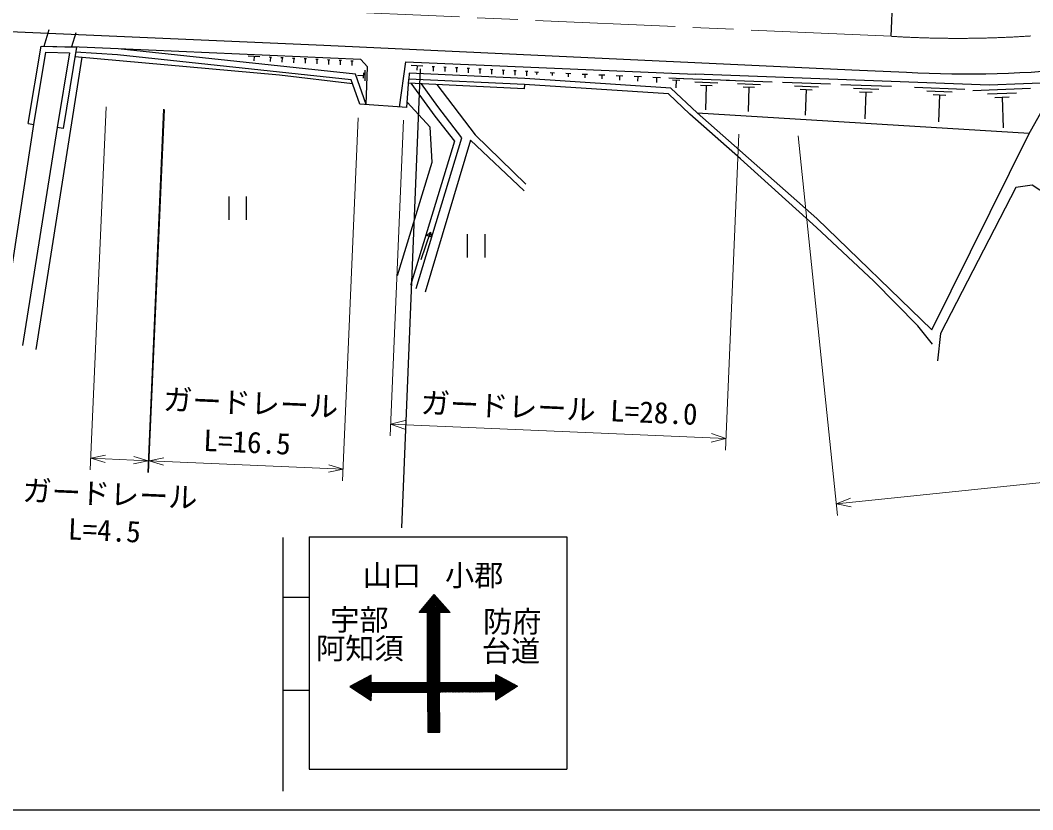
# Model space of a CAD drawing. Units: millimetres, scale not verified. Extents: x 40000 to 680000, y 20000 to 380000.
# Drawn here: x 271890 to 358640, y 205000 to 272693 of the extents above; entities that cross this region are included whole.
import ezdxf
from ezdxf.enums import TextEntityAlignment as Align

# ---------------------------------------------------------------- set-up
doc = ezdxf.new("R2010")
doc.units = ezdxf.units.MM
doc.header["$LTSCALE"] = 1000
doc.linetypes.add('CHAIN', pattern=[18.5, 12, -1.5, 3.5, -1.5])
for name, color, linetype, lineweight in [('M-BGD', 7, 'Continuous', 25), ('M-BMK', 2, 'CHAIN', 13), ('M-BMK-OTRS', 5, 'Continuous', 25), ('M-BMK-SRVR', 3, 'Continuous', 25), ('M-STR-HTXT', 7, 'Continuous', 13), ('M-STR-STR1', 1, 'Continuous', 25), ('M-STR-STRC', 7, 'Continuous', 25), ('M-TTL-BAND', 7, 'Continuous', 25)]:
    doc.layers.add(name, color=color, linetype=linetype, lineweight=lineweight)
doc.styles.add('ＭＳ ゴシック', font='')
doc.styles.get('ＭＳ ゴシック').set_extended_font_data('MS Gothic')

msp = doc.modelspace()

# ---------------------------------------------------------------- linework, layer by layer
at = {"layer": 'M-BGD'}
for p, q in [((280281, 270228), (276290, 270401)), ((280228, 269731), (276627, 269942)), ((300608, 268058), (280281, 270228)), ((301071, 269328), (280281, 270228)), ((273242, 244476), (277203, 269524)), ((300241, 267595), (280228, 269731)), ((291421, 269634), (292420, 269587)), ((291920, 269611), (291901, 269211)), ((293219, 269549), (293419, 269540)), ((293319, 269544), (293300, 269145)), ((294218, 269502), (294418, 269492)), ((294318, 269497), (294299, 269097)), ((295217, 269454), (295416, 269445)), ((295317, 269450), (295298, 269050)), ((296216, 269407), (296415, 269398)), ((296315, 269402), (296297, 269003)), ((297214, 269360), (297414, 269350)), ((297314, 269355), (297295, 268956)), ((298213, 269313), (298413, 269303)), ((298313, 269308), (298294, 268908)), ((299212, 269265), (299412, 269256)), ((299312, 269260), (299293, 268861)), ((300211, 269218), (300411, 269208)), ((300311, 269213), (300292, 268814)), ((304398, 265252), (304930, 269133)), ((304930, 269133), (329723, 268065)), ((301286, 268184), (301284, 267726)), ((301409, 268412), (301405, 267497)), ((305203, 268147), (305180, 267647)), ((305385, 268831), (306383, 268780)), ((305884, 268806), (305863, 268406)), ((307182, 268739), (307382, 268729)), ((307282, 268734), (307262, 268335)), ((308181, 268688), (308381, 268678)), ((308281, 268683), (308260, 268284)), ((309180, 268637), (309379, 268627)), ((309279, 268632), (309259, 268233)), ((310178, 268586), (310378, 268576)), ((310278, 268581), (310258, 268182)), ((311177, 268535), (311377, 268525)), ((311277, 268530), (311256, 268131)), ((312176, 268484), (312375, 268474)), ((312276, 268479), (312255, 268080)), ((313174, 268434), (313374, 268423)), ((313274, 268428), (313254, 268029)), ((314173, 268383), (314373, 268372)), ((314273, 268377), (314253, 267978)), ((315172, 268332), (315372, 268321)), ((315272, 268326), (315251, 267927)), ((315974, 268257), (316305, 268243)), ((316139, 268250), (316130, 268029)), ((317282, 268201), (317657, 268184)), ((317470, 268192), (317459, 267943)), ((318634, 268142), (319053, 268124)), ((318844, 268133), (318832, 267853)), ((320029, 268082), (320495, 268062)), ((320262, 268072), (320249, 267761)), ((300974, 265504), (300241, 267595)), ((301517, 265464), (300608, 268058)), ((301285, 267955), (300799, 267915)), ((305003, 265208), (305180, 267647)), ((321471, 268020), (321985, 267998)), ((321728, 268009), (321713, 267666)), ((322959, 267956), (323522, 267932)), ((323241, 267944), (323224, 267568)), ((324496, 267890), (325110, 267863)), ((324803, 267876), (324785, 267467)), ((326083, 267821), (326750, 267792)), ((326417, 267807), (326398, 267362)), ((327457, 267762), (328709, 267708)), ((327763, 267582), (328389, 267555)), ((328076, 267568), (328047, 266901)), ((328733, 267702), (332647, 267554)), ((329701, 267404), (331659, 267330)), ((332385, 267564), (336300, 267416)), ((333354, 267266), (335311, 267192)), ((337199, 267382), (341314, 267227)), ((342208, 267193), (346532, 267029)), ((330181, 267124), (331159, 267087)), ((330670, 267106), (330591, 265018)), ((333834, 266986), (334812, 266949)), ((334323, 266968), (334244, 264880)), ((338217, 267069), (340274, 266991)), ((338721, 266775), (339750, 266736)), ((339235, 266756), (339152, 264561)), ((343278, 266864), (345440, 266782)), ((343808, 266555), (344889, 266514)), ((344348, 266535), (344261, 264229)), ((348501, 266955), (352825, 266792)), ((349571, 266626), (351733, 266544)), ((353505, 266654), (358459, 266862)), ((354757, 266375), (357234, 266479)), ((305003, 265208), (300974, 265504)), ((350101, 266317), (351182, 266276)), ((350641, 266297), (350554, 263991)), ((355390, 266071), (356629, 266123)), ((356009, 266097), (356120, 263455)), ((329896, 264763), (358342, 263001)), ((270193, 245041), (273067, 263754)), ((272574, 263835), (273067, 263754)), ((275062, 263500), (272088, 244807)), ((275555, 263419), (275062, 263500)), ((289753, 257572), (289753, 255572)), ((291253, 257572), (291253, 255572)), ((306233, 252168), (307035, 254536)), ((306737, 254241), (307035, 254536)), ((307092, 254121), (306737, 254241)), ((307035, 254536), (307092, 254121)), ((310191, 254348), (310191, 252348)), ((311691, 254348), (311691, 252348))]:
    msp.add_line(p, q, dxfattribs=at)
for points in [[(272574, 263835), (273669, 270478), (276699, 270384), (275555, 263419)], [(273067, 263754), (274091, 269964), (276113, 269902), (275062, 263500)], [(276567, 269581), (294110, 268002), (300356, 267267)], [(301517, 265464), (301633, 268694), (301071, 269328)], [(329896, 264763), (327634, 266881), (315112, 267694), (305203, 268147)], [(360796, 267360), (354913, 267113), (329723, 268065)], [(315085, 267195), (315063, 266825), (305155, 267307)], [(329251, 264638), (327419, 266394), (315085, 267195), (305180, 267647)], [(305362, 267297), (307407, 264473), (309092, 262310), (305336, 249936)], [(305819, 249684), (309736, 262622), (307678, 265305), (306255, 267253)], [(329896, 264763), (340139, 255685), (349985, 246147), (358293, 262915), (360796, 267360)], [(307596, 267188), (310867, 262868), (315211, 258649)], [(304213, 250809), (307174, 260513), (307011, 263531), (305037, 265671)], [(350061, 244924), (348803, 246496), (345031, 250322), (340115, 254930), (333593, 260809), (329251, 264638)], [(315055, 258056), (310454, 262424), (306572, 249384)], [(377668, 246110), (358600, 258545), (357180, 258358), (350750, 245839), (350477, 243483)]]:
    msp.add_lwpolyline(points, dxfattribs=at)
at = {"layer": 'M-BMK'}
msp.add_line((346498, 271313), (268675, 274802), dxfattribs=at)
msp.add_arc((352247, 364951), 93814, 266.48647, 279.13951, dxfattribs=at)
at = {"layer": 'M-BMK-OTRS'}
msp.add_lwpolyline([(152840, 275913), (183944, 275582), (211756, 274336), (255204, 272406), (297915, 270546), (343152, 268440), (347820, 268229)], dxfattribs=at)
msp.add_arc((352931, 362395), 94305, 266.89318, 285.75487, dxfattribs=at)
at = {"layer": 'M-BMK-SRVR'}
msp.add_line((346498, 271313), (348104, 303783), dxfattribs=at)
at = {"layer": 'M-STR-HTXT'}
for p, q in [((279239, 265269), (277891, 234135)), ((284167, 265055), (282819, 233921)), ((284239, 265052), (282891, 233918)), ((300855, 264333), (299507, 233199)), ((304719, 264138), (303571, 237060)), ((333452, 262920), (332304, 235843)), ((338530, 262778), (341915, 230228)), ((303613, 238059), (304878, 238381)), ((303613, 238059), (332347, 236842)), ((303613, 238059), (304846, 237632)), ((332347, 236842), (331082, 236520)), ((332347, 236842), (331114, 237269)), ((341812, 231222), (399552, 237226)), ((277934, 235134), (279197, 235392)), ((277934, 235134), (282862, 234920)), ((277934, 235134), (279170, 234768)), ((282862, 234920), (281627, 235287)), ((282934, 234917), (284197, 235175)), ((282862, 234920), (281600, 234662)), ((282934, 234917), (299550, 234198)), ((282934, 234917), (284170, 234551)), ((299550, 234198), (298315, 234564)), ((299550, 234198), (298288, 233940)), ((341812, 231222), (343016, 231725)), ((341812, 231222), (343094, 230979))]:
    msp.add_line(p, q, dxfattribs=at)
at = {"layer": 'M-STR-STR1'}
for p, q in [((273942, 270460), (274375, 271896)), ((276657, 271621), (276290, 270401)), ((273774, 270464), (276290, 270401))]:
    msp.add_line(p, q, dxfattribs=at)
at = {"layer": 'M-STR-STRC'}
for p, q in [((304590, 229181), (306182, 268530)), ((294378, 228336), (294378, 206587)), ((296652, 228412), (296652, 208486)), ((294378, 223222), (296652, 223222)), ((306185, 222038), (307468, 223310)), ((306185, 221902), (307533, 223238)), ((306323, 221902), (307597, 223165)), ((306460, 221902), (307661, 223092)), ((306598, 221902), (307725, 223020)), ((306808, 222791), (307404, 223383)), ((307980, 221902), (306940, 222951)), ((308117, 221902), (307002, 223026)), ((308253, 221902), (307064, 223101)), ((308389, 221902), (307126, 223176)), ((308525, 221902), (307188, 223251)), ((308662, 221902), (307249, 223326)), ((308015, 222692), (307311, 223401)), ((306481, 221902), (306259, 222127)), ((306618, 221902), (306320, 222202)), ((306754, 221902), (306382, 222277)), ((307820, 220964), (306444, 222352)), ((307820, 221102), (306506, 222427)), ((307820, 221239), (306568, 222502)), ((307820, 221377), (306630, 222577)), ((307819, 221514), (306692, 222652)), ((306735, 221902), (307789, 222947)), ((307819, 221652), (306754, 222727)), ((306780, 221810), (307853, 222874)), ((306780, 221674), (307918, 222802)), ((306780, 221538), (307982, 222729)), ((306780, 221402), (308046, 222657)), ((306780, 221265), (308110, 222584)), ((306781, 221129), (308174, 222511)), ((306781, 220993), (308238, 222439)), ((307819, 221790), (306816, 222801)), ((307844, 221902), (306878, 222876)), ((307835, 221902), (308303, 222366)), ((307972, 221902), (308367, 222293)), ((308110, 221902), (308431, 222221)), ((308247, 221902), (308495, 222148)), ((306209, 221902), (306135, 221977)), ((306345, 221902), (306197, 222052)), ((307820, 220827), (306780, 221876)), ((307820, 220689), (306780, 221738)), ((307820, 220552), (306780, 221601)), ((307820, 220414), (306780, 221463)), ((307820, 220277), (306780, 221326)), ((306781, 220857), (307819, 221887)), ((306781, 220721), (307819, 221751)), ((306781, 220585), (307819, 221614)), ((306781, 220449), (307819, 221478)), ((306781, 220313), (307820, 221342)), ((308384, 221902), (308559, 222075)), ((308522, 221902), (308623, 222003)), ((308659, 221902), (308688, 221930)), ((307820, 220139), (306780, 221188)), ((307820, 220002), (306781, 221050)), ((307820, 219864), (306781, 220913)), ((307821, 219727), (306781, 220775)), ((307821, 219589), (306781, 220638)), ((307821, 219452), (306781, 220500)), ((307821, 219314), (306781, 220363)), ((306782, 220176), (307820, 221206)), ((306782, 220040), (307820, 221070)), ((306782, 219904), (307820, 220933)), ((306782, 219768), (307820, 220797)), ((306782, 219632), (307820, 220661)), ((306782, 219496), (307820, 220525)), ((306782, 219360), (307820, 220389)), ((307821, 219177), (306782, 220225)), ((307821, 219039), (306782, 220087)), ((307821, 218902), (306782, 219950)), ((307821, 218764), (306782, 219812)), ((307821, 218627), (306782, 219675)), ((307821, 218489), (306782, 219537)), ((306783, 219224), (307820, 220252)), ((306783, 219087), (307820, 220116)), ((306783, 218951), (307820, 219980)), ((306783, 218815), (307820, 219844)), ((306783, 218679), (307821, 219708)), ((306783, 218543), (307821, 219571)), ((307821, 218352), (306782, 219400)), ((307821, 218214), (306783, 219262)), ((307822, 218077), (306783, 219124)), ((307822, 217939), (306783, 218987)), ((307822, 217802), (306783, 218849)), ((307822, 217664), (306783, 218712)), ((306784, 218407), (307821, 219435)), ((306784, 218271), (307821, 219299)), ((306784, 218135), (307821, 219163)), ((306784, 217998), (307821, 219027)), ((306784, 217862), (307821, 218891)), ((306784, 217726), (307821, 218754)), ((306784, 217590), (307821, 218618)), ((307822, 217527), (306783, 218574)), ((307822, 217389), (306783, 218436)), ((307822, 217252), (306784, 218299)), ((307822, 217114), (306784, 218161)), ((307822, 216977), (306784, 218024)), ((307822, 216839), (306784, 217886)), ((307822, 216702), (306784, 217749)), ((306785, 217454), (307821, 218482)), ((306785, 217318), (307821, 218346)), ((306785, 217182), (307821, 218210)), ((306785, 217046), (307822, 218073)), ((306785, 216910), (307822, 217937)), ((306785, 216773), (307822, 217801)), ((307822, 216564), (306784, 217611)), ((306785, 216637), (307822, 217665)), ((307823, 216427), (306785, 217473)), ((307823, 216289), (306785, 217336)), ((307823, 216152), (306785, 217198)), ((307823, 216014), (306785, 217061)), ((307823, 215877), (306785, 216923)), ((306786, 216501), (307822, 217529)), ((306786, 216365), (307822, 217392)), ((306786, 216229), (307822, 217256)), ((306786, 216093), (307822, 217120)), ((306786, 215957), (307822, 216984)), ((301114, 216096), (300432, 215361)), ((301340, 216218), (300502, 215315)), ((301566, 216340), (300573, 215270)), ((301792, 216462), (300644, 215224)), ((301963, 216524), (300715, 215179)), ((301964, 216404), (300786, 215134)), ((301965, 216283), (300857, 215088)), ((301966, 216163), (300927, 215043)), ((301967, 216042), (300998, 214997)), ((302072, 215073), (301022, 216046)), ((302193, 215073), (301099, 216088)), ((302315, 215073), (301176, 216129)), ((302437, 215073), (301253, 216171)), ((302559, 215073), (301330, 216213)), ((302681, 215073), (301407, 216254)), ((302802, 215073), (301484, 216296)), ((301968, 215959), (301561, 216337)), ((301967, 216073), (301638, 216379)), ((301966, 216187), (301715, 216420)), ((301965, 216301), (301792, 216462)), ((301964, 216415), (301869, 216503)), ((301963, 216529), (301946, 216545)), ((307823, 215739), (306785, 216786)), ((307823, 215601), (306785, 216648)), ((306786, 215821), (307822, 216848)), ((306786, 215684), (307822, 216711)), ((307823, 215464), (306786, 216510)), ((307823, 215326), (306786, 216373)), ((307823, 215189), (306786, 216235)), ((307805, 215070), (306786, 216098)), ((306787, 215548), (307822, 216575)), ((306787, 215412), (307823, 216439)), ((306787, 215276), (307823, 216303)), ((306787, 215140), (307823, 216167)), ((306855, 215071), (307823, 216031)), ((311808, 215099), (313118, 216331)), ((311930, 215100), (313195, 216290)), ((312052, 215101), (313272, 216249)), ((312173, 215102), (313350, 216208)), ((312295, 215102), (313427, 216167)), ((312417, 215103), (313504, 216126)), ((312539, 215104), (313581, 216085)), ((312636, 216105), (312963, 216413)), ((312636, 215991), (313041, 216372)), ((312636, 216074), (313613, 215036)), ((312637, 216447), (312732, 216536)), ((312637, 216333), (312809, 216495)), ((312637, 216219), (312886, 216454)), ((312637, 216436), (313824, 215173)), ((312637, 216315), (313754, 215127)), ((312637, 216195), (313683, 215081)), ((312638, 216561), (312654, 216577)), ((312638, 216556), (313895, 215219)), ((312639, 215085), (313659, 216043)), ((312809, 216495), (313965, 215265)), ((313036, 216374), (314036, 215311)), ((313263, 216254), (314106, 215357)), ((313490, 216133), (314177, 215403)), ((313717, 216013), (314247, 215449)), ((294378, 215251), (296652, 215251)), ((300209, 215608), (300148, 215542)), ((300403, 215379), (300176, 215590)), ((300435, 215730), (300219, 215497)), ((300797, 215126), (300253, 215631)), ((300661, 215852), (300290, 215451)), ((301191, 214874), (300330, 215673)), ((300887, 215974), (300361, 215406)), ((301585, 214621), (300407, 215714)), ((301968, 214379), (300484, 215756)), ((301969, 214491), (300561, 215797)), ((301969, 214604), (300638, 215839)), ((301970, 214716), (300715, 215880)), ((301970, 214828), (300792, 215922)), ((301971, 214941), (300868, 215963)), ((301971, 215053), (300945, 216005)), ((301969, 215922), (301069, 214952)), ((302059, 215897), (301140, 214907)), ((302172, 215897), (301211, 214861)), ((302285, 215897), (301281, 214816)), ((302398, 215897), (301352, 214770)), ((302511, 215897), (301423, 214725)), ((302623, 215897), (301494, 214680)), ((302736, 215897), (301972, 215073)), ((302924, 215073), (302036, 215897)), ((302849, 215897), (302085, 215073)), ((303046, 215073), (302157, 215897)), ((302962, 215897), (302198, 215073)), ((303168, 215073), (302279, 215897)), ((303075, 215898), (302311, 215073)), ((303290, 215073), (302401, 215897)), ((303188, 215898), (302423, 215073)), ((303411, 215073), (302522, 215897)), ((303301, 215898), (302536, 215073)), ((303533, 215072), (302644, 215897)), ((303414, 215898), (302649, 215073)), ((303527, 215898), (302762, 215073)), ((303655, 215072), (302766, 215897)), ((303640, 215898), (302875, 215073)), ((303777, 215072), (302887, 215897)), ((303753, 215898), (302988, 215073)), ((303899, 215072), (303009, 215897)), ((303866, 215898), (303101, 215073)), ((304020, 215072), (303131, 215898)), ((303979, 215898), (303214, 215073)), ((304142, 215072), (303252, 215898)), ((304092, 215898), (303327, 215073)), ((304264, 215072), (303374, 215898)), ((304205, 215898), (303439, 215072)), ((304386, 215072), (303496, 215898)), ((304318, 215898), (303552, 215072)), ((304507, 215072), (303617, 215898)), ((304431, 215898), (303665, 215072)), ((304629, 215072), (303739, 215898)), ((304544, 215898), (303778, 215072)), ((304751, 215072), (303861, 215898)), ((304657, 215898), (303891, 215072)), ((304873, 215072), (303982, 215898)), ((304770, 215898), (304004, 215072)), ((304995, 215072), (304104, 215898)), ((304883, 215898), (304117, 215072)), ((305116, 215072), (304226, 215898)), ((304996, 215898), (304230, 215072)), ((305109, 215899), (304342, 215072)), ((305238, 215072), (304347, 215898)), ((305222, 215899), (304455, 215072)), ((305360, 215072), (304469, 215898)), ((305335, 215899), (304568, 215072)), ((305482, 215072), (304591, 215898)), ((305448, 215899), (304681, 215072)), ((305604, 215072), (304712, 215898)), ((305561, 215899), (304794, 215072)), ((305725, 215071), (304834, 215898)), ((305674, 215899), (304907, 215072)), ((305847, 215071), (304956, 215898)), ((305787, 215899), (305020, 215072)), ((305969, 215071), (305077, 215899)), ((305900, 215899), (305133, 215072)), ((306091, 215071), (305199, 215899)), ((306013, 215899), (305246, 215072)), ((306213, 215071), (305321, 215899)), ((306126, 215899), (305358, 215072)), ((306334, 215071), (305442, 215899)), ((306239, 215899), (305471, 215072)), ((306456, 215071), (305564, 215899)), ((306352, 215899), (305584, 215072)), ((306578, 215071), (305686, 215899)), ((306465, 215899), (305697, 215072)), ((306700, 215071), (305807, 215899)), ((306578, 215899), (305810, 215071)), ((306691, 215899), (305923, 215071)), ((306787, 215103), (305929, 215899)), ((306784, 215879), (306036, 215071)), ((306787, 215216), (306051, 215899)), ((306785, 215757), (306149, 215071)), ((306786, 215330), (306172, 215899)), ((306785, 215636), (306261, 215071)), ((306786, 215443), (306294, 215899)), ((306786, 215515), (306374, 215071)), ((306786, 215556), (306416, 215899)), ((306786, 215393), (306487, 215071)), ((306785, 215669), (306537, 215899)), ((306786, 215272), (306600, 215071)), ((306785, 215783), (306659, 215899)), ((306787, 215151), (306713, 215071)), ((306784, 215896), (306781, 215899)), ((307668, 215070), (306786, 215960)), ((307532, 215070), (306786, 215822)), ((307396, 215071), (306786, 215685)), ((307259, 215071), (306787, 215547)), ((307123, 215071), (306787, 215410)), ((306986, 215071), (306787, 215272)), ((306992, 215071), (307823, 215894)), ((307130, 215071), (307823, 215758)), ((307267, 215071), (307823, 215622)), ((307404, 215071), (307823, 215486)), ((307542, 215070), (307823, 215350)), ((307679, 215070), (307823, 215213)), ((307821, 215669), (308068, 215900)), ((307821, 215895), (307824, 215899)), ((307821, 215782), (307946, 215899)), ((307821, 215878), (308575, 215076)), ((307821, 215756), (308462, 215075)), ((307821, 215635), (308349, 215074)), ((307822, 215442), (308311, 215902)), ((307822, 215329), (308433, 215902)), ((307822, 215555), (308189, 215901)), ((307822, 215514), (308236, 215073)), ((307822, 215393), (308123, 215072)), ((307823, 215102), (308676, 215904)), ((307823, 215216), (308554, 215903)), ((307823, 215271), (308010, 215072)), ((307823, 215150), (307898, 215071)), ((307911, 215071), (308798, 215905)), ((307914, 215899), (308688, 215076)), ((308027, 215900), (308801, 215077)), ((308033, 215072), (308919, 215905)), ((308140, 215901), (308913, 215078)), ((308154, 215073), (309041, 215906)), ((308253, 215901), (309026, 215079)), ((308276, 215074), (309163, 215907)), ((308366, 215902), (309139, 215080)), ((308398, 215074), (309284, 215908)), ((308479, 215903), (309252, 215081)), ((308520, 215075), (309406, 215908)), ((308592, 215903), (309365, 215081)), ((308641, 215076), (309528, 215909)), ((308705, 215904), (309478, 215082)), ((308763, 215077), (309649, 215910)), ((308818, 215905), (309591, 215083)), ((308885, 215078), (309771, 215911)), ((308931, 215906), (309704, 215084)), ((309007, 215079), (309893, 215912)), ((309044, 215906), (309816, 215085)), ((309129, 215080), (310014, 215912)), ((309157, 215907), (309929, 215085)), ((309250, 215081), (310136, 215913)), ((309270, 215908), (310042, 215086)), ((309372, 215081), (310258, 215914)), ((309383, 215908), (310155, 215087)), ((309494, 215082), (310379, 215915)), ((309496, 215909), (310268, 215088)), ((309609, 215910), (310381, 215089)), ((309616, 215083), (310501, 215915)), ((309722, 215910), (310494, 215089)), ((309738, 215084), (310623, 215916)), ((309835, 215911), (310607, 215090)), ((309859, 215085), (310744, 215917)), ((309948, 215912), (310719, 215091)), ((309981, 215086), (310866, 215918)), ((310061, 215913), (310832, 215092)), ((310103, 215087), (310988, 215918)), ((310174, 215913), (310945, 215093)), ((310225, 215088), (311109, 215919)), ((310287, 215914), (311058, 215093)), ((310347, 215088), (311231, 215920)), ((310400, 215915), (311171, 215094)), ((310468, 215089), (311353, 215921)), ((310513, 215915), (311284, 215095)), ((310590, 215090), (311474, 215921)), ((310626, 215916), (311397, 215096)), ((310712, 215091), (311596, 215922)), ((310739, 215917), (311510, 215097)), ((310834, 215092), (311718, 215923)), ((310852, 215918), (311623, 215098)), ((310955, 215093), (311839, 215924)), ((310965, 215918), (311735, 215098)), ((311077, 215094), (311961, 215924)), ((311078, 215919), (311848, 215099)), ((311190, 215920), (311961, 215100)), ((311199, 215095), (312083, 215925)), ((311303, 215920), (312074, 215101)), ((311321, 215095), (312204, 215926)), ((311416, 215921), (312187, 215102)), ((311443, 215096), (312326, 215927)), ((311529, 215922), (312300, 215102)), ((311564, 215097), (312448, 215927)), ((311642, 215922), (312413, 215103)), ((311686, 215098), (312569, 215928)), ((311755, 215923), (312526, 215104)), ((311868, 215924), (312638, 215105)), ((311981, 215925), (313119, 214714)), ((312094, 215925), (313190, 214760)), ((312207, 215926), (313260, 214806)), ((312320, 215927), (313331, 214852)), ((312433, 215927), (313401, 214898)), ((312546, 215928), (313472, 214944)), ((312636, 215953), (313542, 214990)), ((312641, 214973), (313736, 216002)), ((312642, 214860), (313813, 215961)), ((312643, 214748), (313890, 215920)), ((312644, 214635), (313968, 215879)), ((312646, 214523), (314045, 215838)), ((312647, 214410), (314122, 215797)), ((313028, 214655), (314199, 215756)), ((313421, 214911), (314277, 215715)), ((313813, 215166), (314354, 215674)), ((313944, 215892), (314318, 215494)), ((314171, 215772), (314388, 215540)), ((314206, 215421), (314431, 215633)), ((314398, 215651), (314459, 215586)), ((301971, 215072), (301565, 214634)), ((301971, 214950), (301635, 214589)), ((301970, 214828), (301706, 214543)), ((301970, 214705), (301777, 214498)), ((301969, 214583), (301848, 214453)), ((301969, 214461), (301919, 214407)), ((306850, 215071), (306787, 215135)), ((307824, 214010), (306787, 215047)), ((306788, 215014), (306844, 215071)), ((306788, 214873), (306985, 215070)), ((307824, 213868), (306788, 214904)), ((306789, 214733), (307127, 215070)), ((307824, 213727), (306789, 214762)), ((306790, 214592), (307268, 215070)), ((307824, 213585), (306790, 214620)), ((306791, 214452), (307410, 215070)), ((307825, 213444), (306791, 214477)), ((306792, 214311), (307551, 215070)), ((307825, 213302), (306792, 214335)), ((306793, 214171), (307693, 215070)), ((306794, 214030), (307823, 215060)), ((306795, 213890), (307823, 214918)), ((306796, 213750), (307824, 214777)), ((306797, 213609), (307824, 214636)), ((306798, 213469), (307824, 214494)), ((306799, 213328), (307824, 214353)), ((307824, 214151), (306905, 215070)), ((307824, 214293), (307047, 215070)), ((307824, 214435), (307188, 215070)), ((307824, 214576), (307330, 215070)), ((307824, 214718), (307471, 215070)), ((307824, 214859), (307612, 215070)), ((307823, 215001), (307754, 215070)), ((307816, 215070), (307823, 215077)), ((312639, 215104), (313049, 214669)), ((312640, 214982), (312978, 214623)), ((312642, 214860), (312908, 214577)), ((312643, 214737), (312837, 214531)), ((312645, 214615), (312767, 214485)), ((312646, 214493), (312696, 214439)), ((307825, 213161), (306793, 214192)), ((307825, 213019), (306794, 214050)), ((307825, 212878), (306795, 213908)), ((307825, 212736), (306796, 213765)), ((307825, 212595), (306797, 213623)), ((307825, 212453), (306798, 213480)), ((306800, 213188), (307824, 214212)), ((306801, 213047), (307824, 214070)), ((306802, 212907), (307824, 213929)), ((306803, 212766), (307824, 213788)), ((306804, 212626), (307824, 213646)), ((306805, 212485), (307824, 213505)), ((307825, 212312), (306799, 213338)), ((307825, 212170), (306800, 213196)), ((307826, 212028), (306801, 213053)), ((307826, 211887), (306802, 212911)), ((307826, 211745), (306803, 212768)), ((307779, 211650), (306804, 212626)), ((306806, 212345), (307825, 213364)), ((306807, 212204), (307825, 213222)), ((306807, 212064), (307825, 213081)), ((306808, 211923), (307825, 212940)), ((306809, 211783), (307825, 212798)), ((306818, 211650), (307825, 212657)), ((307638, 211650), (306805, 212484)), ((307497, 211650), (306806, 212341)), ((307355, 211650), (306807, 212199)), ((307214, 211650), (306807, 212056)), ((307072, 211650), (306808, 211914)), ((306931, 211650), (306809, 211772)), ((306960, 211650), (307825, 212516)), ((307101, 211650), (307825, 212375)), ((307243, 211650), (307825, 212233)), ((307384, 211650), (307826, 212092)), ((307525, 211650), (307826, 211951)), ((307667, 211650), (307826, 211809)), ((307808, 211650), (307826, 211668)), ((296652, 208486), (318713, 208486))]:
    msp.add_line(p, q, dxfattribs=at)
msp.add_lwpolyline([(296652, 228412), (318713, 228412), (318713, 208486)], dxfattribs=at)
for points in [[(306780, 221902), (306073, 221902), (307349, 223446), (308712, 221902), (307819, 221902), (307823, 215070), (306787, 215071)], [(301969, 215897), (301963, 216554), (300121, 215560), (301968, 214375), (301971, 215073), (306787, 215071), (306784, 215899)], [(312636, 215929), (312638, 216586), (314486, 215604), (312647, 214407), (312639, 215105), (307823, 215070), (307821, 215899)], [(307823, 215070), (306921, 215070), (306787, 215071), (306810, 211650), (306821, 211650), (307826, 211650)]]:
    msp.add_lwpolyline(points, close=True, dxfattribs=at)
at = {"layer": 'M-TTL-BAND'}
msp.add_line((40000, 205000), (579000, 205000), dxfattribs=at)

# ---------------------------------------------------------------- texts
at = {"layer": 'M-STR-HTXT', "style": 'ＭＳ ゴシック'}
for s, rotation, p in [('ガードレール', 357.521, (291573, 238416)), ('ガードレール L=28.0', 357.573, (318001, 237950)), ('L=16.5', 357.521, (291264, 235057)), ('ガードレール', 357.521, (279518, 230612)), (' L=4.5', 357.52, (278417, 227523))]:
    msp.add_text(s, height=1833, rotation=rotation, dxfattribs=at).set_placement(p, align=Align.BOTTOM_CENTER)
at = {"layer": 'M-STR-STRC', "style": 'ＭＳ ゴシック'}
for s, p in [('山口', (303731, 223635)), ('小郡', (310785, 223635)), ('宇部', (300947, 219828)), ('防府', (314047, 219664)), ('阿知須', (300990, 217371)), ('台道', (313933, 217148))]:
    msp.add_text(s, height=1833, dxfattribs=at).set_placement(p, align=Align.BOTTOM_CENTER)

doc.saveas('drawing.dxf')
